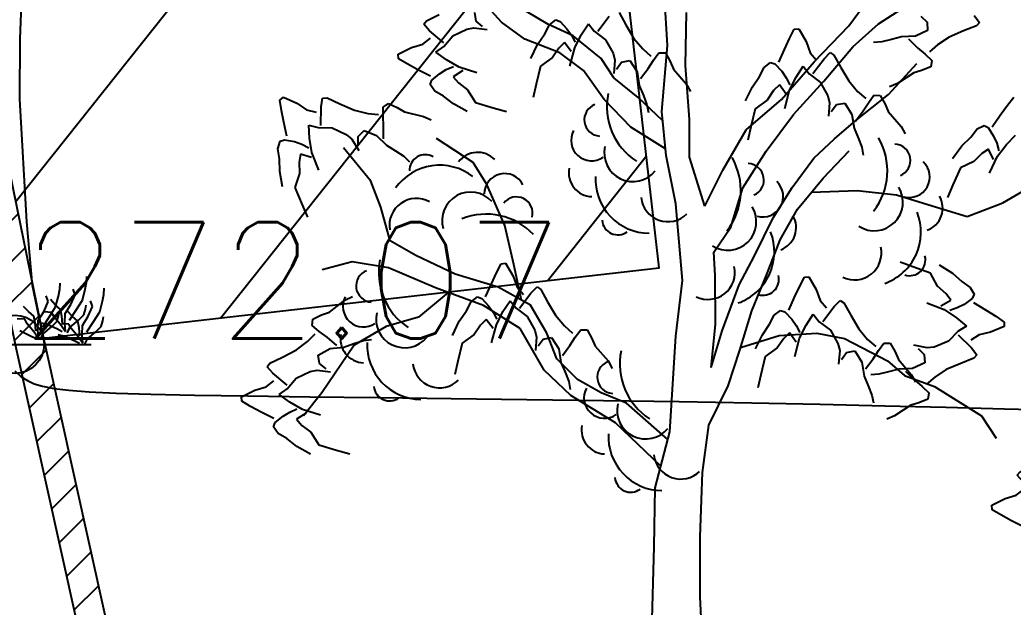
# Model space of a CAD drawing. Header units: millimetres. Extents: x 524954 to 526204, y 9523489 to 9524010.
# Drawn here: x 525644.53 to 525653.07, y 9523596.84 to 9523601.89 of the extents above; entities that cross this region are included whole.
import ezdxf

# ---------------------------------------------------------------- set-up
doc = ezdxf.new("R2010")
doc.units = ezdxf.units.MM
doc.header["$PDMODE"] = 32
doc.header["$PDSIZE"] = 0.5
doc.linetypes.add('ACAD_ISO12W100', pattern=[21, 12, -3, 0, -3, 0, -3])
for name, color, linetype in [('Arbre', 34, 'ACAD_ISO12W100'), ('Bati', 6, 'Continuous'), ('Bati_H', 1, 'Continuous'), ('Cloture', 7, 'Continuous'), ('CN_02_00', 4, 'Continuous'), ('Murs', 1, 'Continuous'), ('TopoAlt', 3, 'Continuous'), ('TOPOJIS', 7, 'Continuous')]:
    doc.layers.add(name, color=color, linetype=linetype)
doc.styles.add('Simplex 1.0', font='Simplex.shx', dxfattribs={"width": 0.99, "height": 1})

# ---------------------------------------------------------------- blocks, each defined once
blk = doc.blocks.new('TCPOINT M')
at = {"color": 0}
blk.add_point((0, 0), dxfattribs=at)
at = {"layer": 'TopoAlt', "style": 'Simplex 1.0', "width": 0.99}
blk.add_attdef('ALT', (0.15, 0.15), '', height=1, dxfattribs=at)
blk = doc.blocks.new('v088')
at = {"linetype": 'Continuous'}
for p, q in [((-0.2365, 6.8477), (-0.2742, 7.4626)), ((-1.6648, 7.048), (-1.9323, 7.3471)), ((1.3209, 7.0171), (1.4418, 7.1813)), ((-1.2665, 7.0314), (-1.4491, 7.1395)), ((-0.0837, 6.6768), (-0.0745, 7.1309)), ((1.5755, 7.0348), (1.778, 7.1634)), ((-1.4628, 6.9029), (-1.6648, 7.048)), ((-1.0467, 6.9303), (-1.2665, 7.0314)), ((1.0227, 6.7061), (1.3209, 7.0171)), ((1.3557, 6.8374), (1.5755, 7.0348)), ((-0.8063, 6.7363), (-1.0467, 6.9303)), ((-1.1618, 6.7848), (-1.4628, 6.9029)), ((-0.2869, 6.2807), (-0.2365, 6.8477)), ((1.107, 6.54), (1.3557, 6.8374)), ((-0.9597, 6.6336), (-1.1618, 6.7848)), ((-0.6972, 6.5707), (-0.8063, 6.7363)), ((-0.0491, 6.2111), (-0.0837, 6.6768)), ((0.7433, 6.3831), (1.0227, 6.7061)), ((1.6628, 6.4272), (1.906, 6.6935)), ((-0.7803, 6.3824), (-0.9597, 6.6336)), ((-0.4884, 6.4009), (-0.6972, 6.5707)), ((0.8455, 6.2546), (1.107, 6.54)), ((1.3814, 6.2037), (1.6628, 6.4272)), ((-0.5514, 6.1446), (-0.7803, 6.3824)), ((-0.2789, 6.2036), (-0.4884, 6.4009)), ((0.4379, 6.1217), (0.7433, 6.3831)), ((-0.2479, 5.9022), (-0.2869, 6.2807)), ((0.6096, 5.9388), (0.8455, 6.2546)), ((-0.0486, 5.8877), (-0.0491, 6.2111)), ((1.1982, 6.0444), (1.3814, 6.2037)), ((-0.2539, 5.9607), (-0.5514, 6.1446)), ((0.2399, 5.7756), (0.4379, 6.1217)), ((-1.9071, 5.8427), (-2.2223, 6.0475)), ((1.0213, 5.879), (1.1982, 6.0444)), ((-2.7868, 5.6812), (-3.0229, 5.9686)), ((-0.1646, 5.4873), (-0.2479, 5.9022)), ((0.4109, 5.6237), (0.6096, 5.9388)), ((1.0995, 5.7065), (1.3247, 5.9413)), ((-1.7911, 5.6523), (-1.9071, 5.8427)), ((0.0846, 5.4676), (-0.0486, 5.8877)), ((0.8338, 5.6263), (1.0213, 5.879)), ((0.0846, 5.4676), (0.2399, 5.7756)), ((2.6462, 5.4963), (3.1193, 5.7735)), ((-2.7013, 5.4591), (-2.7868, 5.6812)), ((-1.6346, 5.3011), (-1.7911, 5.6523)), ((0.8812, 5.4407), (1.0995, 5.7065)), ((0.3061, 5.2857), (0.4109, 5.6237)), ((0.6713, 5.3679), (0.8338, 5.6263)), ((1.0006, 5.5861), (1.394, 5.6007)), ((1.394, 5.6007), (1.7306, 5.5642)), ((1.7306, 5.5642), (1.9997, 5.4827)), ((-0.1073, 4.8293), (-0.1646, 5.4873)), ((1.9997, 5.4827), (2.3377, 5.3779)), ((2.3377, 5.3779), (2.6462, 5.4963)), ((-2.6206, 5.1685), (-2.7013, 5.4591)), ((0.7312, 5.1764), (0.8812, 5.4407)), ((-1.5592, 4.9668), (-1.6346, 5.3011)), ((0.5102, 5.0412), (0.6713, 5.3679)), ((0.1613, 5.0712), (0.3061, 5.2857)), ((-2.4003, 5.0425), (-2.6206, 5.1685)), ((0.6191, 4.888), (0.7312, 5.1764)), ((-2.0611, 4.8817), (-2.4003, 5.0425)), ((0.1717, 4.8724), (0.1613, 5.0712)), ((0.3786, 4.7897), (0.5102, 5.0412)), ((-2.9464, 4.9876), (-3.2062, 4.92)), ((-2.6344, 4.9381), (-2.9464, 4.9876)), ((-1.4917, 4.6586), (-1.5592, 4.9668)), ((-2.2328, 4.7662), (-2.6344, 4.9381)), ((-1.6919, 4.7713), (-2.0611, 4.8817)), ((0.1743, 4.4496), (0.1717, 4.8724)), ((0.489, 4.5681), (0.6191, 4.888)), ((-0.1657, 4.3492), (-0.1073, 4.8293)), ((0.2314, 4.3948), (0.3786, 4.7897)), ((-2.1227, 4.7254), (-2.3768, 4.5144)), ((-1.8192, 4.6131), (-2.2328, 4.7662)), ((-1.415, 4.6154), (-1.6919, 4.7713)), ((-1.5041, 4.4145), (-1.8192, 4.6131)), ((-1.2732, 4.3758), (-1.415, 4.6154)), ((0.3841, 4.2301), (0.489, 4.5681)), ((-2.3768, 4.5144), (-2.655, 4.434)), ((0.1384, 4.0819), (0.1743, 4.4496)), ((-2.655, 4.434), (-2.9315, 4.2727)), ((-1.2976, 4.0581), (-1.5041, 4.4145)), ((-1.1877, 4.1537), (-1.2732, 4.3758)), ((0.1384, 4.0819), (0.2314, 4.3948)), ((0.3911, 4.2526), (0.7235, 4.3553)), ((0.7235, 4.3553), (1.0465, 4.3745)), ((1.0465, 4.3745), (1.2838, 4.3297)), ((-2.9315, 4.2727), (-3.209, 3.8627)), ((-0.2169, 3.5272), (-0.1657, 4.3492)), ((1.2838, 4.3297), (1.6547, 4.1385)), ((0.2848, 3.9233), (0.3841, 4.2301)), ((-1.0099, 3.9771), (-1.1877, 4.1537)), ((1.6547, 4.1385), (1.8004, 4.0109)), ((-1.0692, 3.839), (-1.2976, 4.0581)), ((-0.8085, 3.8631), (-1.0099, 3.9771)), ((1.8004, 4.0109), (2.0573, 3.9168)), ((-3.209, 3.8627), (-3.3666, 3.6666)), ((-0.589, 3.7744), (-0.8085, 3.8631)), ((0.1177, 3.584), (0.2848, 3.9233)), ((2.0573, 3.9168), (2.4606, 3.664)), ((-0.6849, 3.6045), (-1.0692, 3.839)), ((-0.2343, 3.4611), (-0.589, 3.7744)), ((-0.2941, 3.234), (-0.6849, 3.6045)), ((2.4606, 3.664), (2.589, 3.4739)), ((-0.3436, 3.0457), (-0.2169, 3.5272)), ((0.064, 3.1786), (0.1177, 3.584)), ((0.0445, 2.6247), (0.064, 3.1786)), ((-0.3518, 2.5418), (-0.3436, 3.0457)), ((0.0429, 2.1085), (0.0445, 2.6247)), ((-0.3726, 1.7516), (-0.3518, 2.5418)), ((0.1022, 1.0525), (0.0429, 2.1085)), ((0.151, 0.5063), (0.1022, 1.0525)), ((0.2565, 0), (0.151, 0.5063)), ((-0.6539, 0), (0.6539, 0))]:
    blk.add_line(p, q, dxfattribs=at)
at = {"color": 3, "linetype": 'Continuous'}
for p, q in [((-2.3098, 7.06), (-2.2004, 7.1132)), ((-1.8828, 7.0578), (-1.8923, 7.1303)), ((-0.8351, 6.9716), (-0.7381, 7.0997)), ((-0.654, 7.1313), (-0.5947, 7.0251)), ((1.9408, 7.0996), (1.9941, 7.049)), ((2.3991, 7.1055), (2.4452, 7.0467)), ((-2.333, 7.0298), (-2.3098, 7.06)), ((-2.283, 6.9743), (-2.333, 7.0298)), ((-1.8262, 7.0109), (-1.8828, 7.0578)), ((-1.2925, 6.9474), (-1.2526, 7.0255)), ((-1.2526, 7.0255), (-1.1978, 7.0672)), ((-1.1978, 7.0672), (-1.1602, 7.0548)), ((-1.1602, 7.0548), (-1.1012, 6.9916)), ((-0.978, 6.9406), (-0.9175, 7.0343)), ((-0.9175, 7.0343), (-0.8661, 6.9697)), ((-0.5947, 7.0251), (-0.5257, 6.909)), ((1.9941, 7.049), (1.9988, 6.9761)), ((2.4201, 7.0181), (2.3073, 6.9725)), ((2.4452, 7.0467), (2.4201, 7.0181)), ((-2.1607, 6.8701), (-2.283, 6.9743)), ((-2.1606, 6.8391), (-2.0833, 6.9307)), ((-2.0833, 6.9307), (-1.963, 6.9891)), ((-1.963, 6.9891), (-1.9025, 7.0009)), ((-1.9025, 7.0009), (-1.7879, 6.9849)), ((-1.3538, 6.8575), (-1.2925, 6.9474)), ((-1.1012, 6.9916), (-1.0633, 6.9361)), ((-1.0633, 6.9361), (-1.0322, 6.8755)), ((-1.0349, 6.828), (-0.978, 6.9406)), ((-0.8661, 6.9697), (-0.7702, 6.8978)), ((0.8128, 6.9092), (0.8527, 6.9872)), ((0.8527, 6.9872), (0.8913, 6.9906)), ((0.8913, 6.9906), (0.9551, 6.8814)), ((1.7747, 6.9234), (1.6876, 6.8986)), ((1.8939, 6.9271), (1.7747, 6.9234)), ((1.9988, 6.9761), (1.8939, 6.9271)), ((2.1835, 6.9184), (2.0835, 6.8543)), ((2.3073, 6.9725), (2.1835, 6.9184)), ((-2.4387, 6.8298), (-2.3415, 6.858)), ((-2.3415, 6.858), (-2.2745, 6.9095)), ((-2.228, 6.7914), (-2.1606, 6.8391)), ((-1.413, 6.7366), (-1.3538, 6.8575)), ((-1.122, 6.8741), (-1.1715, 6.8255)), ((-1.0639, 6.7951), (-1.122, 6.8741)), ((-0.7702, 6.8978), (-0.705, 6.781)), ((-0.5257, 6.909), (-0.4496, 6.8178)), ((0.7681, 6.8145), (0.8128, 6.9092)), ((0.9551, 6.8814), (0.9888, 6.786)), ((1.6041, 6.8779), (1.535, 6.8736)), ((1.6876, 6.8986), (1.6041, 6.8779)), ((1.8337, 6.904), (1.9118, 6.828)), ((2.0835, 6.8543), (2.0142, 6.7921)), ((-2.5514, 6.7723), (-2.4387, 6.8298)), ((-2.5502, 6.7337), (-2.5514, 6.7723)), ((-2.1379, 6.7256), (-2.228, 6.7914)), ((-1.1715, 6.8255), (-1.2266, 6.7446)), ((-1.0757, 6.6715), (-1.0349, 6.828)), ((-0.705, 6.781), (-0.6897, 6.7213)), ((-0.4496, 6.8178), (-0.3793, 6.7567)), ((-0.357, 6.7218), (-0.3104, 6.7855)), ((-0.3104, 6.7855), (-0.2553, 6.7842)), ((-0.2553, 6.7842), (-0.2138, 6.7099)), ((0.7187, 6.7034), (0.7681, 6.8145)), ((0.9888, 6.786), (1.0441, 6.7221)), ((1.1083, 6.7343), (1.1609, 6.7873)), ((1.1609, 6.7873), (1.1923, 6.7659)), ((1.1923, 6.7659), (1.2517, 6.6597)), ((1.9118, 6.828), (1.9768, 6.7743)), ((1.9768, 6.7743), (2.0342, 6.7201)), ((-2.4746, 6.6893), (-2.5502, 6.7337)), ((-2.3827, 6.6392), (-2.4746, 6.6893)), ((-2.1384, 6.6402), (-2.076, 6.6678)), ((-2.0288, 6.6624), (-2.1379, 6.7256)), ((-1.8748, 6.6127), (-2.0288, 6.6624)), ((-1.3299, 6.6702), (-1.3669, 6.5144)), ((-1.2266, 6.7446), (-1.3299, 6.6702)), ((-0.6897, 6.7213), (-0.6991, 6.6059)), ((-0.6753, 6.6457), (-0.6318, 6.7049)), ((-0.6318, 6.7049), (-0.56, 6.7185)), ((-0.56, 6.7185), (-0.4983, 6.6206)), ((-0.4022, 6.6506), (-0.357, 6.7218)), ((-0.2138, 6.7099), (-0.1857, 6.6447)), ((0.5538, 6.582), (0.5938, 6.6601)), ((0.5938, 6.6601), (0.6485, 6.7018)), ((0.6485, 6.7018), (0.6861, 6.6893)), ((0.6861, 6.6893), (0.7451, 6.6262)), ((0.8684, 6.5752), (0.9289, 6.6689)), ((0.9289, 6.6689), (0.9803, 6.6043)), ((1.0112, 6.6062), (1.1083, 6.7343)), ((1.2517, 6.6597), (1.3207, 6.5436)), ((2.0261, 6.6656), (1.9472, 6.6337)), ((2.0342, 6.7201), (2.0261, 6.6656)), ((-2.2745, 6.5836), (-2.3827, 6.6392)), ((-2.2624, 6.5503), (-2.1959, 6.6055)), ((-2.1959, 6.6055), (-2.1384, 6.6402)), ((-1.9976, 6.6315), (-2.0798, 6.5781)), ((-2.0798, 6.5781), (-2.0342, 6.5259)), ((-0.4983, 6.6206), (-0.4798, 6.5027)), ((-0.4679, 6.5637), (-0.4022, 6.6506)), ((-0.1857, 6.6447), (-0.0753, 6.5169)), ((0.4926, 6.4921), (0.5538, 6.582)), ((0.7451, 6.6262), (0.7831, 6.5707)), ((0.8114, 6.4626), (0.8684, 6.5752)), ((0.9803, 6.6043), (1.0762, 6.5324)), ((1.879, 6.6139), (1.7385, 6.5203)), ((1.9472, 6.6337), (1.879, 6.6139)), ((-2.2769, 6.5134), (-2.2624, 6.5503)), ((-2.2384, 6.4564), (-2.2769, 6.5134)), ((-2.0342, 6.5259), (-1.9565, 6.4662)), ((-1.3669, 6.5144), (-1.3922, 6.3999)), ((-0.4798, 6.5027), (-0.4444, 6.4194)), ((-0.0753, 6.5169), (-0.0397, 6.4532)), ((0.4333, 6.3712), (0.4926, 6.4921)), ((0.7244, 6.5087), (0.6749, 6.4601)), ((0.7824, 6.4297), (0.7244, 6.5087)), ((0.7831, 6.5707), (0.8142, 6.5101)), ((1.0762, 6.5324), (1.1414, 6.4156)), ((1.3207, 6.5436), (1.3968, 6.4523)), ((1.7385, 6.5203), (1.6708, 6.4929)), ((-2.1628, 6.412), (-2.2384, 6.4564)), ((-2.0765, 6.3457), (-2.1628, 6.412)), ((-1.9565, 6.4662), (-1.8881, 6.3588)), ((-0.4444, 6.4194), (-0.4135, 6.3391)), ((0.6749, 6.4601), (0.6198, 6.3792)), ((0.7707, 6.306), (0.8114, 6.4626)), ((1.1414, 6.4156), (1.1567, 6.3559)), ((1.3968, 6.4523), (1.4671, 6.3913)), ((1.4894, 6.3564), (1.536, 6.4201)), ((1.536, 6.4201), (1.5911, 6.4188)), ((1.5911, 6.4188), (1.6326, 6.3444)), ((2.6849, 6.3343), (2.7388, 6.4036)), ((-3.5682, 6.3771), (-3.539, 6.4025)), ((-3.5548, 6.2904), (-3.5682, 6.3771)), ((-3.539, 6.4025), (-3.4232, 6.3514)), ((-3.4232, 6.3514), (-3.3399, 6.2939)), ((-3.2164, 6.1615), (-3.2129, 6.3221)), ((-3.2129, 6.3221), (-3.2014, 6.3959)), ((-3.2014, 6.3959), (-3.1633, 6.397)), ((-3.1633, 6.397), (-3.053, 6.3458)), ((-3.053, 6.3458), (-2.929, 6.2922)), ((-2.6826, 6.2395), (-2.6821, 6.3185)), ((-2.6821, 6.3185), (-2.6368, 6.3497)), ((-2.6368, 6.3497), (-2.5596, 6.3138)), ((-1.9592, 6.2797), (-2.0765, 6.3457)), ((-1.8881, 6.3588), (-1.7347, 6.313)), ((-0.4135, 6.3391), (-0.4006, 6.2711)), ((0.6198, 6.3792), (0.5164, 6.3047)), ((1.1567, 6.3559), (1.1472, 6.2405)), ((1.171, 6.2803), (1.2146, 6.3394)), ((1.2146, 6.3394), (1.2864, 6.3531)), ((1.2864, 6.3531), (1.3481, 6.2552)), ((1.4442, 6.2852), (1.4894, 6.3564)), ((1.6326, 6.3444), (1.6606, 6.2793)), ((2.6234, 6.2497), (2.6849, 6.3343)), ((-3.5355, 6.1876), (-3.5548, 6.2904)), ((-3.3399, 6.2939), (-3.2577, 6.2746)), ((-2.929, 6.2922), (-2.8139, 6.2629)), ((-2.8139, 6.2629), (-2.7211, 6.2547)), ((-2.6774, 6.1553), (-2.6826, 6.2395)), ((-2.5596, 6.3138), (-2.4986, 6.2775)), ((-2.4986, 6.2775), (-2.3343, 6.2387)), ((-2.3343, 6.2387), (-2.2681, 6.208)), ((-1.7347, 6.313), (-1.6219, 6.2812)), ((0.5164, 6.3047), (0.4795, 6.1489)), ((1.3481, 6.2552), (1.3665, 6.1373)), ((1.3784, 6.1983), (1.4442, 6.2852)), ((1.6606, 6.2793), (1.771, 6.1515)), ((2.5541, 6.1497), (2.6234, 6.2497)), ((-3.5103, 6.0686), (-3.5355, 6.1876)), ((-3.3198, 6.1639), (-3.2403, 6.1417)), ((-3.3139, 6.0525), (-3.3198, 6.1639)), ((-2.6797, 6.0464), (-2.6774, 6.1553)), ((0.4795, 6.1489), (0.4542, 6.0345)), ((1.771, 6.1515), (1.8066, 6.0878)), ((2.4234, 6.1305), (2.4849, 6.1612)), ((2.4849, 6.1612), (2.5195, 6.142)), ((-3.2403, 6.1417), (-3.1205, 6.1398)), ((-3.1205, 6.1398), (-2.9991, 6.0834)), ((-2.9991, 6.0834), (-2.9517, 6.044)), ((-2.8958, 5.9912), (-2.8952, 6.0647)), ((-2.8952, 6.0647), (-2.845, 6.1178)), ((-2.845, 6.1178), (-2.7377, 6.0747)), ((-2.7377, 6.0747), (-2.6536, 5.99)), ((1.3665, 6.1373), (1.4019, 6.054)), ((2.3695, 6.0612), (2.4234, 6.1305)), ((2.5195, 6.142), (2.5657, 6.0689)), ((2.5657, 6.0689), (2.5926, 6.0074)), ((2.6772, 5.9958), (2.7542, 6.0766)), ((-3.5861, 5.9603), (-3.5662, 6.0262)), ((-3.5662, 6.0262), (-3.5284, 6.0381)), ((-3.5284, 6.0381), (-3.4436, 6.0215)), ((-3.4436, 6.0215), (-3.3804, 5.9989)), ((-3.3804, 5.9989), (-3.3196, 5.968)), ((-3.294, 5.9279), (-3.3139, 6.0525)), ((-2.9517, 6.044), (-2.8917, 5.945)), ((-2.6536, 5.99), (-2.576, 5.9433)), ((1.4019, 6.054), (1.4328, 5.9737)), ((2.2118, 5.8766), (2.2926, 5.9843)), ((2.2926, 5.9843), (2.3695, 6.0612)), ((2.5926, 6.0074), (2.6118, 5.942)), ((2.6003, 5.8958), (2.6772, 5.9958)), ((-3.5727, 5.8736), (-3.5861, 5.9603)), ((-3.3915, 5.9142), (-3.4031, 5.8459)), ((-3.2981, 5.8843), (-3.3915, 5.9142)), ((-3.2352, 5.7773), (-3.294, 5.9279)), ((-2.576, 5.9433), (-2.5039, 5.8964)), ((-2.5039, 5.8964), (-2.4536, 5.8489)), ((1.4328, 5.9737), (1.4458, 5.9057)), ((2.4657, 5.9189), (2.3964, 5.8497)), ((2.5234, 5.9574), (2.4657, 5.9189)), ((2.5657, 5.8689), (2.5234, 5.9574)), ((2.5311, 5.7497), (2.6003, 5.8958)), ((-3.5695, 5.7648), (-3.5727, 5.8736)), ((-3.4031, 5.8459), (-3.4003, 5.748)), ((2.3964, 5.8497), (2.281, 5.7958)), ((-3.5466, 5.6322), (-3.5695, 5.7648)), ((-3.4003, 5.748), (-3.4403, 5.6271)), ((2.281, 5.7958), (2.2156, 5.6496)), ((2.2156, 5.6496), (2.1695, 5.5419)), ((-3.4403, 5.6271), (-3.3789, 5.4792)), ((-3.3789, 5.4792), (-3.3323, 5.3717)), ((-1.7068, 4.8945), (-1.6668, 4.9726)), ((-1.6668, 4.9726), (-1.6283, 4.976)), ((-1.6283, 4.976), (-1.5645, 4.8667)), ((1.8724, 4.9461), (1.762, 4.9854)), ((2.0987, 4.9642), (2.2113, 4.8904)), ((-1.7514, 4.7999), (-1.7068, 4.8945)), ((-1.5645, 4.8667), (-1.5307, 4.7714)), ((2.0224, 4.89), (1.8724, 4.9461)), ((2.0834, 4.7783), (2.0224, 4.89)), ((2.2113, 4.8904), (2.2929, 4.8185)), ((-1.8008, 4.6887), (-1.7514, 4.7999)), ((0.8993, 4.7791), (0.9393, 4.8572)), ((0.9393, 4.8572), (0.9778, 4.8606)), ((0.9778, 4.8606), (1.0416, 4.7513)), ((2.2929, 4.8185), (2.3654, 4.7691)), ((-1.5307, 4.7714), (-1.4755, 4.7074)), ((-1.5083, 4.5916), (-1.4112, 4.7196)), ((-1.4112, 4.7196), (-1.3587, 4.7727)), ((-1.3587, 4.7727), (-1.3272, 4.7513)), ((-1.3272, 4.7513), (-1.2679, 4.6451)), ((0.8546, 4.6845), (0.8993, 4.7791)), ((1.0416, 4.7513), (1.0754, 4.656)), ((2.1569, 4.7135), (2.0834, 4.7783)), ((2.1989, 4.6584), (2.1569, 4.7135)), ((2.3654, 4.7691), (2.4, 4.7096)), ((2.4, 4.7096), (2.383, 4.6739)), ((-3.1435, 4.5571), (-3.0095, 4.66)), ((-3.0095, 4.66), (-2.9439, 4.6918)), ((-1.9657, 4.5674), (-1.9257, 4.6454)), ((-1.9257, 4.6454), (-1.871, 4.6871)), ((-1.871, 4.6871), (-1.8334, 4.6747)), ((-1.8334, 4.6747), (-1.7744, 4.6115)), ((-1.7744, 4.6115), (-1.7365, 4.5561)), ((-1.6512, 4.5605), (-1.5907, 4.6542)), ((-1.5907, 4.6542), (-1.5392, 4.5896)), ((-1.2679, 4.6451), (-1.1988, 4.529)), ((0.8053, 4.5733), (0.8546, 4.6845)), ((1.0754, 4.656), (1.1306, 4.592)), ((1.1948, 4.6042), (1.2474, 4.6573)), ((1.2474, 4.6573), (1.2789, 4.6359)), ((1.2789, 4.6359), (1.3382, 4.5297)), ((1.9921, 4.6376), (2.1424, 4.5777)), ((2.1133, 4.6106), (2.1989, 4.6584)), ((2.3129, 4.6232), (2.2532, 4.5924)), ((2.383, 4.6739), (2.3129, 4.6232)), ((2.3928, 4.6398), (2.497, 4.577)), ((-3.2867, 4.4956), (-3.2101, 4.5328)), ((-3.2101, 4.5328), (-3.1435, 4.5571)), ((-2.0269, 4.4774), (-1.9657, 4.5674)), ((-1.7365, 4.5561), (-1.7054, 4.4954)), ((-1.7081, 4.4479), (-1.6512, 4.5605)), ((-1.5392, 4.5896), (-1.4434, 4.5178)), ((-1.1988, 4.529), (-1.1228, 4.4377)), ((0.6404, 4.452), (0.6804, 4.53)), ((0.6804, 4.53), (0.7351, 4.5718)), ((0.7351, 4.5718), (0.7727, 4.5593)), ((0.7727, 4.5593), (0.8317, 4.4961)), ((0.9549, 4.4451), (1.0154, 4.5388)), ((1.0154, 4.5388), (1.0668, 4.4742)), ((1.0978, 4.4762), (1.1948, 4.6042)), ((1.3382, 4.5297), (1.4072, 4.4136)), ((2.1424, 4.5777), (2.247, 4.5072)), ((2.2532, 4.5924), (2.1892, 4.5691)), ((2.497, 4.577), (2.5853, 4.5209)), ((-3.2911, 4.4407), (-3.2867, 4.4956)), ((-3.2303, 4.3905), (-3.2911, 4.4407)), ((-2.0862, 4.3565), (-2.0269, 4.4774)), ((-1.8447, 4.4455), (-1.8998, 4.3645)), ((-1.7952, 4.494), (-1.8447, 4.4455)), ((-1.7371, 4.415), (-1.7952, 4.494)), ((-1.7488, 4.2914), (-1.7081, 4.4479)), ((-1.4434, 4.5178), (-1.3781, 4.401)), ((0.5791, 4.362), (0.6404, 4.452)), ((0.8317, 4.4961), (0.8696, 4.4407)), ((0.8696, 4.4407), (0.9007, 4.38)), ((0.898, 4.3325), (0.9549, 4.4451)), ((1.0668, 4.4742), (1.1627, 4.4024)), ((2.247, 4.5072), (2.3325, 4.4356)), ((2.5853, 4.5209), (2.6578, 4.4715)), ((2.6578, 4.4715), (2.6564, 4.4329)), ((-3.3314, 4.3035), (-3.2664, 4.3702)), ((-3.1617, 4.3413), (-3.2303, 4.3905)), ((-1.8998, 4.3645), (-2.0031, 4.2901)), ((-1.3781, 4.401), (-1.3629, 4.3412)), ((-1.1228, 4.4377), (-1.0524, 4.3767)), ((-1.0302, 4.3418), (-0.9835, 4.4054)), ((-0.9835, 4.4054), (-0.9285, 4.4041)), ((-0.9285, 4.4041), (-0.8869, 4.3298)), ((0.5199, 4.2411), (0.5791, 4.362)), ((0.8109, 4.3786), (0.7614, 4.3301)), ((0.869, 4.2996), (0.8109, 4.3786)), ((1.1627, 4.4024), (1.228, 4.2856)), ((1.4072, 4.4136), (1.4833, 4.3223)), ((2.262, 4.3926), (2.1788, 4.3064)), ((2.2601, 4.3616), (2.3751, 4.2494)), ((2.3325, 4.4356), (2.262, 4.3926)), ((2.4412, 4.3615), (2.371, 4.3146)), ((2.5401, 4.3831), (2.4412, 4.3615)), ((2.6564, 4.4329), (2.5401, 4.3831)), ((-3.4268, 4.2328), (-3.3314, 4.3035)), ((-3.0788, 4.2707), (-3.1617, 4.3413)), ((-3.0186, 4.2553), (-2.9333, 4.2859)), ((-2.9333, 4.2859), (-2.8514, 4.3121)), ((-2.8514, 4.3121), (-2.7828, 4.3211)), ((-2.0031, 4.2901), (-2.0401, 4.1343)), ((-1.3629, 4.3412), (-1.3723, 4.2259)), ((-1.3485, 4.2656), (-1.3049, 4.3248)), ((-1.3049, 4.3248), (-1.2331, 4.3384)), ((-1.2331, 4.3384), (-1.1715, 4.2405)), ((-1.1411, 4.1837), (-1.0754, 4.2705)), ((-1.0754, 4.2705), (-1.0302, 4.3418)), ((-0.8869, 4.3298), (-0.8589, 4.2646)), ((0.7614, 4.3301), (0.7063, 4.2491)), ((0.8572, 4.176), (0.898, 4.3325)), ((1.228, 4.2856), (1.2432, 4.2258)), ((1.4833, 4.3223), (1.5536, 4.2613)), ((1.5759, 4.2264), (1.6226, 4.29)), ((1.6226, 4.29), (1.6776, 4.2887)), ((1.6776, 4.2887), (1.7191, 4.2144)), ((1.9936, 4.2484), (1.8803, 4.2721)), ((2.1788, 4.3064), (2.0548, 4.2561)), ((-3.5467, 4.1705), (-3.4268, 4.2328)), ((-3.2386, 4.1877), (-3.1373, 4.2436)), ((-3.2291, 4.1152), (-3.2386, 4.1877)), ((-3.1373, 4.2436), (-3.0186, 4.2553)), ((-1.1715, 4.2405), (-1.153, 4.1227)), ((-0.8589, 4.2646), (-0.7485, 4.1368)), ((0.7063, 4.2491), (0.603, 4.1747)), ((1.2432, 4.2258), (1.2338, 4.1105)), ((1.2576, 4.1502), (1.3011, 4.2094)), ((1.3011, 4.2094), (1.373, 4.223)), ((1.373, 4.223), (1.4346, 4.1251)), ((1.5307, 4.1551), (1.5759, 4.2264)), ((1.7191, 4.2144), (1.7472, 4.1493)), ((1.9168, 4.2436), (1.9701, 4.193)), ((1.9701, 4.193), (1.9747, 4.12)), ((2.0548, 4.2561), (1.9936, 4.2484)), ((2.3751, 4.2494), (2.4212, 4.1906)), ((2.4212, 4.1906), (2.396, 4.1621)), ((-3.6793, 4.0872), (-3.6561, 4.1174)), ((-3.6561, 4.1174), (-3.5467, 4.1705)), ((-3.1725, 4.0683), (-3.2291, 4.1152)), ((-2.0401, 4.1343), (-2.0653, 4.0199)), ((-1.153, 4.1227), (-1.1176, 4.0393)), ((-0.7485, 4.1368), (-0.7129, 4.0731)), ((0.603, 4.1747), (0.566, 4.0189)), ((1.4346, 4.1251), (1.4531, 4.0073)), ((1.465, 4.0683), (1.5307, 4.1551)), ((1.7472, 4.1493), (1.8576, 4.0214)), ((1.9747, 4.12), (1.8699, 4.071)), ((2.2833, 4.1164), (2.1595, 4.0623)), ((2.396, 4.1621), (2.2833, 4.1164)), ((-3.6294, 4.0317), (-3.6793, 4.0872)), ((-3.5071, 3.9275), (-3.6294, 4.0317)), ((-3.4297, 3.988), (-3.3093, 4.0465)), ((-3.3093, 4.0465), (-3.2488, 4.0583)), ((-3.2488, 4.0583), (-3.1342, 4.0423)), ((-1.1176, 4.0393), (-1.0867, 3.9591)), ((0.566, 4.0189), (0.5407, 3.9045)), ((1.5801, 4.0219), (1.511, 4.0175)), ((1.6636, 4.0426), (1.5801, 4.0219)), ((1.7506, 4.0673), (1.6636, 4.0426)), ((1.8699, 4.071), (1.7506, 4.0673)), ((1.8097, 4.0479), (1.8877, 3.9719)), ((1.8576, 4.0214), (1.8932, 3.9577)), ((2.1595, 4.0623), (2.0595, 3.9982)), ((-3.6878, 3.9154), (-3.6208, 3.9668)), ((-3.5069, 3.8964), (-3.4297, 3.988)), ((-1.0867, 3.9591), (-1.0738, 3.891)), ((1.4531, 4.0073), (1.4885, 3.9239)), ((1.8877, 3.9719), (1.9528, 3.9182)), ((2.0595, 3.9982), (1.9902, 3.936)), ((-3.8977, 3.8297), (-3.785, 3.8871)), ((-3.785, 3.8871), (-3.6878, 3.9154)), ((-3.5743, 3.8488), (-3.5069, 3.8964)), ((-3.4842, 3.783), (-3.5743, 3.8488)), ((1.4885, 3.9239), (1.5194, 3.8437)), ((1.5194, 3.8437), (1.5323, 3.7756)), ((1.9528, 3.9182), (2.0102, 3.864)), ((2.0102, 3.864), (2.002, 3.8096)), ((-3.8965, 3.791), (-3.8977, 3.8297)), ((-3.8209, 3.7466), (-3.8965, 3.791)), ((-3.3751, 3.7197), (-3.4842, 3.783)), ((1.855, 3.7579), (1.7144, 3.6642)), ((1.9231, 3.7776), (1.855, 3.7579)), ((2.002, 3.8096), (1.9231, 3.7776)), ((-3.729, 3.6966), (-3.8209, 3.7466)), ((-3.6208, 3.641), (-3.729, 3.6966)), ((-3.5422, 3.6629), (-3.4847, 3.6976)), ((-3.4847, 3.6976), (-3.4223, 3.7252)), ((-3.3439, 3.6889), (-3.4261, 3.6355)), ((-3.2212, 3.6701), (-3.3751, 3.7197)), ((-3.6232, 3.5708), (-3.6087, 3.6076)), ((-3.6087, 3.6076), (-3.5422, 3.6629)), ((-3.4261, 3.6355), (-3.3805, 3.5833)), ((1.7144, 3.6642), (1.6468, 3.6368)), ((-3.5847, 3.5138), (-3.6232, 3.5708)), ((-3.5091, 3.4694), (-3.5847, 3.5138)), ((-3.3805, 3.5833), (-3.3028, 3.5236)), ((-3.3028, 3.5236), (-3.2344, 3.4162)), ((-3.4228, 3.4031), (-3.5091, 3.4694)), ((-3.2344, 3.4162), (-3.081, 3.3703)), ((-3.3055, 3.337), (-3.4228, 3.4031)), ((-3.081, 3.3703), (-2.9682, 3.3386)), ((0.3847, 0.4736), (0.3871, 0.5265)), ((0.6034, 0.4736), (0.6155, 0.5313)), ((0.6155, 0.5313), (0.6179, 0.5842)), ((0.3726, 0.4159), (0.3847, 0.4736)), ((0.5169, 0.4255), (0.5001, 0.476)), ((0.5794, 0.3798), (0.6034, 0.4736)), ((0.7525, 0.3726), (0.7645, 0.4303)), ((0.7645, 0.4303), (0.7669, 0.4832)), ((0.25, 0.2861), (0.2861, 0.3678)), ((0.2861, 0.3678), (0.2693, 0.4183)), ((0.3462, 0.3414), (0.3053, 0.3847)), ((0.3486, 0.3221), (0.3726, 0.4159)), ((0.4303, 0.2645), (0.4808, 0.3438)), ((0.4808, 0.3438), (0.5169, 0.4255)), ((0.5241, 0.2909), (0.5794, 0.3798)), ((0.6659, 0.3246), (0.6491, 0.375)), ((0.7285, 0.2789), (0.7525, 0.3726)), ((0.1154, 0.2837), (0.0745, 0.327)), ((0.1611, 0.2428), (0.1154, 0.2837)), ((0.1995, 0.2068), (0.25, 0.2861)), ((0.3149, 0.2741), (0.25, 0.2789)), ((0.2933, 0.2332), (0.3486, 0.3221)), ((0.3366, 0.2356), (0.3149, 0.2741)), ((0.3919, 0.3005), (0.3462, 0.3414)), ((0.375, 0.2452), (0.3823, 0.2789)), ((0.4039, 0.2428), (0.3919, 0.3005)), ((0.4279, 0.1827), (0.4303, 0.2645)), ((0.4953, 0.2404), (0.4544, 0.2837)), ((0.4688, 0.2092), (0.5241, 0.2909)), ((0.5914, 0.2548), (0.6058, 0.3029)), ((0.6058, 0.3029), (0.6131, 0.3366)), ((0.6299, 0.2428), (0.6659, 0.3246)), ((0.6732, 0.1899), (0.7285, 0.2789)), ((0.0841, 0.2164), (0.0192, 0.2212)), ((0.1058, 0.1779), (0.0841, 0.2164)), ((0.1659, 0.1058), (0.1058, 0.1779)), ((0.1731, 0.1851), (0.1611, 0.2428)), ((0.1779, 0.1178), (0.1731, 0.1851)), ((0.1971, 0.125), (0.1995, 0.2068)), ((0.2717, 0.1731), (0.2212, 0.1827)), ((0.238, 0.1515), (0.2933, 0.2332)), ((0.3654, 0.1298), (0.2717, 0.1731)), ((0.3149, 0.1515), (0.3606, 0.1971)), ((0.3967, 0.1635), (0.3366, 0.2356)), ((0.3606, 0.1971), (0.375, 0.2452)), ((0.464, 0.1731), (0.3991, 0.1779)), ((0.4087, 0.1755), (0.4039, 0.2428)), ((0.4327, 0.113), (0.4279, 0.1827)), ((0.4856, 0.1346), (0.464, 0.1731)), ((0.4736, 0.1491), (0.5457, 0.2092)), ((0.5409, 0.1995), (0.4953, 0.2404)), ((0.5529, 0.1418), (0.5409, 0.1995)), ((0.5457, 0.2092), (0.5914, 0.2548)), ((0.5794, 0.1635), (0.6299, 0.2428)), ((0.6179, 0.1082), (0.6732, 0.1899)), ((0.7405, 0.1539), (0.7549, 0.2019)), ((0.7549, 0.2019), (0.7621, 0.2356)), ((0.1346, 0.0721), (0.0409, 0.1154)), ((0.2019, 0.0505), (0.1659, 0.1058)), ((0.2019, 0.0553), (0.1971, 0.125)), ((0.2188, 0.0409), (0.2428, 0.0914)), ((0.2428, 0.0914), (0.3149, 0.1515)), ((0.4063, 0.1082), (0.3654, 0.1298)), ((0.4327, 0.1082), (0.3967, 0.1635)), ((0.4496, 0.0986), (0.4736, 0.1491)), ((0.5457, 0.0625), (0.4856, 0.1346)), ((0.5578, 0.0745), (0.5529, 0.1418)), ((0.577, 0.0817), (0.5794, 0.1635)), ((0.6227, 0.0481), (0.6948, 0.1082)), ((0.6948, 0.1082), (0.7405, 0.1539)), ((0.1755, 0.0505), (0.1346, 0.0721)), ((0.4207, 0.0721), (0.3702, 0.0817)), ((0.5145, 0.0288), (0.4207, 0.0721)), ((0.5554, 0.0072), (0.5145, 0.0288)), ((0.5818, 0.0072), (0.5457, 0.0625)), ((0.5818, 0.012), (0.577, 0.0817)), ((0.5986, -0.0024), (0.6227, 0.0481))]:
    blk.add_line(p, q, dxfattribs=at)
for centre, major_axis, start_param, end_param in [((-0.1929, 6.3242), (-0.3995, 0.3995), 0.587708, 1.773422), ((-0.8122, 6.2095), (-0.099, 0.099), -0.421529, 2.292047), ((-0.8896, 6.0328), (0.1246, 0.1246), 1.864761, 4.52862), ((-0.535, 5.9246), (0.1741, 0.1741), 2.133893, 4.816631), ((1.088, 5.7707), (-0.3995, 0.3995), 3.265538, 4.451253), ((1.7113, 5.8608), (0.099, 0.099), 4.31771, 7.031286), ((-2.32, 5.773), (0.0964, 0.0964), 0.254619, 2.377018), ((-1.8693, 5.7251), (0.1445, 0.1445), 6.263619, 7.998733), ((-2.1951, 5.3523), (0.3298, 0.3298), 0.12682, 1.733702), ((-0.1718, 5.6024), (0.3995, 0.3995), 4.836335, 6.022049), ((0.4516, 5.6925), (0.099, 0.099), 4.31771, 7.031286), ((1.8413, 5.7182), (-0.1246, 0.1246), 2.081137, 4.744996), ((-1.6366, 5.5711), (-0.1246, 0.1246), 4.396235, 7.060094), ((-0.8824, 5.7538), (-0.1445, 0.1445), 0.590553, 2.325666), ((-0.3902, 5.7004), (0.3298, 0.3298), 2.307735, 3.914618), ((0.5816, 5.5499), (0.1246, 0.1246), 3.651933, 6.315792), ((-1.9284, 5.3425), (0.1741, 0.1741), 6.236163, 8.918901), ((-1.536, 5.4064), (0.099, 0.099), 5.251538, 7.965114), ((1.5402, 5.502), (0.1741, 0.1741), 3.363922, 6.046661), ((1.924, 5.4517), (-0.1445, 0.1445), 2.713295, 4.448408), ((-2.3952, 5.3012), (-0.1641, 0.1641), -1.288499, 0.949924), ((-0.2336, 5.5657), (-0.1641, 0.1641), 0.892416, 3.130839), ((-1.7969, 4.8332), (0.3995, 0.3995), 6.260774, 7.446489), ((0.2804, 5.3337), (0.1741, 0.1741), 3.363922, 6.046661), ((0.6642, 5.2834), (-0.1445, 0.1445), 2.713295, 4.448408), ((1.4749, 5.2432), (0.3298, 0.3298), 4.265936, 5.872819), ((-0.6635, 5.357), (0.0964, 0.0964), 2.435534, 4.557933), ((0.2152, 5.0749), (-0.3298, 0.3298), 2.69514, 4.302022), ((1.3699, 5.0654), (-0.1641, 0.1641), 1.908121, 4.146545), ((1.844, 5.0056), (-0.0964, 0.0964), 2.051824, 4.174223), ((-2.1547, 4.8961), (-0.3995, 0.3995), 0.587708, 1.773422), ((-2.774, 4.7815), (-0.099, 0.099), -0.421529, 2.292047), ((0.1101, 4.8971), (-0.1641, 0.1641), 1.908121, 4.146545), ((0.5842, 4.8373), (0.0964, 0.0964), 3.62262, 5.745019), ((-2.8514, 4.6047), (-0.1246, 0.1246), 0.293965, 2.957824), ((-2.4968, 4.4965), (0.1741, 0.1741), 2.133893, 4.816631), ((-2.8441, 4.3258), (-0.1445, 0.1445), 0.590553, 2.325666), ((-2.352, 4.2724), (0.3298, 0.3298), 2.307735, 3.914618), ((-0.0823, 4.1124), (0.3995, 0.3995), 2.158504, 3.344219), ((-2.1954, 4.1377), (0.1641, 0.1641), 2.463212, 4.701636), ((-0.7016, 3.9977), (0.099, 0.099), 1.149268, 3.862844), ((-2.6253, 3.929), (0.0964, 0.0964), 2.435534, 4.557933), ((-0.779, 3.821), (0.1246, 0.1246), 1.864761, 4.52862), ((-0.4244, 3.7128), (0.1741, 0.1741), 2.133893, 4.816631), ((-0.7718, 3.542), (-0.1445, 0.1445), 0.590553, 2.325666), ((-0.2796, 3.4886), (0.3298, 0.3298), 2.307735, 3.914618), ((-0.1231, 3.3539), (0.1641, 0.1641), 2.463212, 4.701636), ((-0.5529, 3.1452), (0.0964, 0.0964), 2.435534, 4.557933)]:
    blk.add_ellipse(centre, major_axis=major_axis, ratio=1, start_param=start_param, end_param=end_param, dxfattribs=at)

msp = doc.modelspace()

# ---------------------------------------------------------------- hatches: boundary and pattern name
at = {"layer": 'Bati_H'}
h = msp.add_hatch(dxfattribs=at)
h.set_pattern_fill('_U', color=256, scale=2, angle=-128.47958, style=0, pattern_type=0)
h.set_pattern_definition([(231.520417415, (0, 0), (1.5656598819, -1.24447142765), [])])
h.paths.add_polyline_path([(525649.1954, 9523607.0087), (525643.2667, 9523606.331), (525644.7328, 9523599.1535), (525650.0241, 9523599.7583)])
at = {"layer": 'Murs'}
h = msp.add_hatch(dxfattribs=at)
h.set_pattern_fill('_U', color=256, scale=0.25, angle=45, style=0, pattern_type=0)
h.set_pattern_definition([(45, (0, 0), (-0.1767766952966, 0.1767766952966), [])])
h.paths.add_polyline_path([(525642.9671, 9523606.5484), (525644.4883, 9523599.1014), (525647.1364, 9523587.1604), (525647.3805, 9523587.2145), (525644.7328, 9523599.1535), (525643.2121, 9523606.5985)])

# ---------------------------------------------------------------- linework, layer by layer
at = {"layer": 'Bati', "flags": 128}
msp.add_lwpolyline([(525649.1954, 9523607.0087), (525643.2667, 9523606.331), (525644.7328, 9523599.1535), (525650.0241, 9523599.7583), (525650.0241, 9523599.7583)], close=True, dxfattribs=at)
at = {"layer": 'Cloture', "flags": 128}
for points in [[(525642.9671, 9523606.5484), (525644.4883, 9523599.1014), (525647.1364, 9523587.1604)], [(525643.2121, 9523606.5985), (525644.7328, 9523599.1535), (525647.3805, 9523587.2145)], [(525643.2121, 9523606.5985), (525644.7328, 9523599.1535), (525647.3805, 9523587.2145)]]:
    msp.add_lwpolyline(points, dxfattribs=at)
at = {"layer": 'CN_02_00', "elevation": 272, "flags": 128}
msp.add_lwpolyline([(525644.487, 9523598.8726), (525644.5415, 9523598.8237), (525644.5958, 9523598.7902), (525644.6539, 9523598.7634), (525644.7252, 9523598.7408), (525644.8205, 9523598.7221), (525644.9504, 9523598.7066), (525645.1257, 9523598.6938), (525645.3571, 9523598.683), (525645.6552, 9523598.6739), (525646.0308, 9523598.6658), (525646.4902, 9523598.6582), (525647.0216, 9523598.6508), (525647.609, 9523598.6434), (525648.2362, 9523598.6358), (525648.8872, 9523598.6278), (525649.5459, 9523598.6191), (525650.1961, 9523598.6095), (525650.8217, 9523598.5988), (525651.4103, 9523598.5868), (525651.9643, 9523598.5741), (525652.4896, 9523598.5612), (525652.9922, 9523598.5487), (525653.4782, 9523598.5372)], dxfattribs=at)

# ---------------------------------------------------------------- block references
at = {"layer": 'Arbre'}
for p in [(525644.488, 9523599.101), (525650.334, 9523594.822), (525656.783, 9523593.889)]:
    msp.add_blockref('v088', p, dxfattribs=at)
at = {"layer": 'TOPOJIS'}
ref = msp.add_blockref('TCPOINT M', (525644.4883, 9523599.1014, 272.07), dxfattribs=at)
ref.add_attrib('ALT', '272.07', (525644.5383, 9523599.1514, 272.07), dxfattribs={"layer": 'TopoAlt', "height": 1, "style": 'Simplex 1.0', "width": 0.99})

doc.saveas('drawing.dxf')
